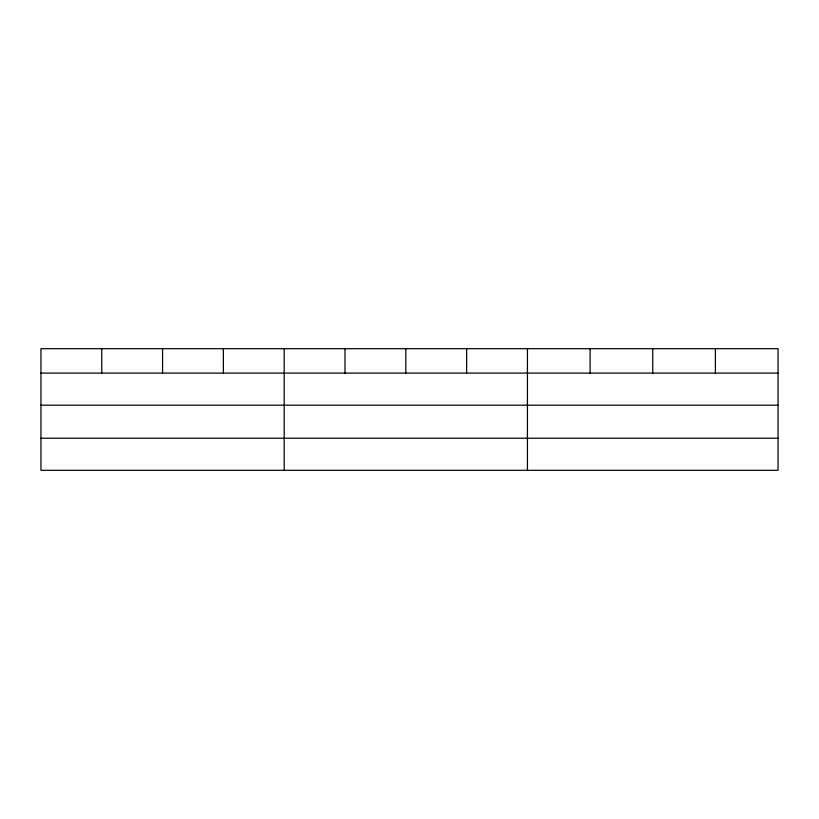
<?xml version="1.0" encoding="UTF-8"?>
<svg xmlns="http://www.w3.org/2000/svg" width="819" height="819" viewBox="0 0 819 819"><rect width="100%" height="100%" fill="white"/><g stroke="black" fill="none" stroke-linecap="round" stroke-linejoin="round"><path stroke-width="1.23" d="M778.05 405.18L778.05 348.689L40.95 348.689L40.95 470.311L778.05 470.311L778.05 405.18L40.95 405.18M40.95 373.095L778.05 373.095M40.95 438.226L778.05 438.226M715.396 348.689L715.396 373.095M652.743 348.689L652.743 373.095M590.089 348.689L590.089 373.095M527.436 348.689L527.436 470.311M466.625 348.689L466.625 373.095M405.814 348.689L405.814 373.095M345.004 348.689L345.004 373.095M284.193 348.689L284.193 470.311M223.382 348.689L223.382 373.095M162.572 348.689L162.572 373.095M101.761 348.689L101.761 373.095"/></g></svg>
